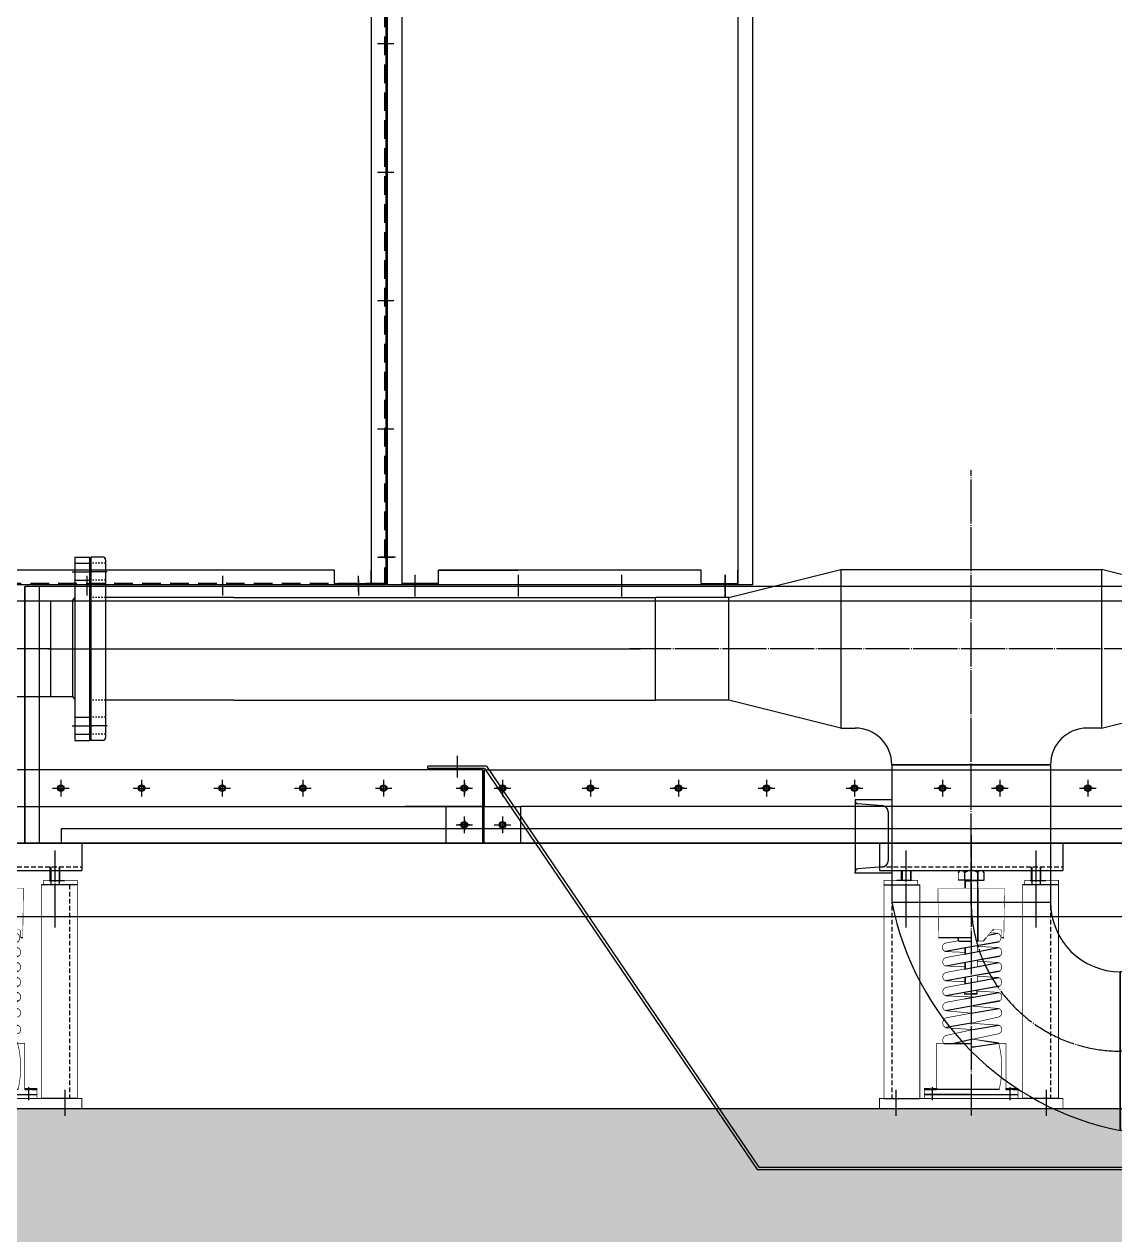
# Model space of a CAD drawing. Header units: millimetres. Extents: x 532 to 24684, y 468 to 17547.
# Drawn here: x 4105 to 5592, y 3509 to 5159 of the extents above; entities that cross this region are included whole.
import ezdxf

# ---------------------------------------------------------------- set-up
doc = ezdxf.new("R2010")
doc.units = ezdxf.units.MM
for name, pattern in [('CENTER', [65, 60, -2, 1, -2]), ('HIDDEN', [9.525, 6.35, -3.175]), ('JIS_02_1.0', [2, 1, -1])]:
    doc.linetypes.add(name, pattern=pattern)
doc.layers.add('CENTER', color=1, linetype='CENTER')
doc.layers.add('숨은선', color=5, linetype='HIDDEN')

# ---------------------------------------------------------------- blocks, each defined once
blk = doc.blocks.new('A$C3CAC534F')
at = {"color": 7}
for p, q in [((420.8, 986.2), (573.2, 1024.4)), ((573.2, 1024.4), (573.2, 808.1)), ((573.2, 1024.4), (928.8, 1024.4)), ((928.8, 1024.4), (928.8, 808.1)), ((1081.2, 986.2), (928.8, 1024.4)), ((420.8, 986.2), (320.8, 986.2)), ((320.8, 846.4), (320.8, 986.2)), ((420.8, 846.4), (420.8, 986.2)), ((1081.2, 986.2), (1181.2, 986.2)), ((1081.2, 846.4), (1081.2, 986.2)), ((1181.2, 846.4), (1181.2, 986.2)), ((420.8, 846.4), (320.8, 846.4)), ((573.2, 808.1), (420.8, 846.4)), ((928.8, 808.1), (1081.2, 846.4)), ((1081.2, 846.4), (1181.2, 846.4)), ((573.2, 808.1), (592.8, 808.1)), ((928.8, 808.1), (909.1, 808.1)), ((642.8, 758.1), (859.1, 758.1)), ((859.1, 758.1), (642.8, 758.1)), ((642.8, 758.1), (642.8, 570.9)), ((859.1, 758.1), (859.1, 570.9)), ((642.8, 710.5), (592.8, 710.5)), ((642.8, 610.5), (592.8, 610.5)), ((642.8, 570.9), (859.1, 570.9)), ((1415.2, 475.9), (954.2, 475.9)), ((1415.2, 475.9), (954.2, 475.9)), ((954.2, 259.6), (954.2, 475.9)), ((954.2, 475.9), (954.2, 259.6)), ((954.2, 259.6), (954.2, 475.9)), ((1565.1, 475.9), (1415.2, 475.9)), ((1565.1, 475.9), (1415.2, 475.9)), ((1565.1, 475.9), (1492, 475.9)), ((1412, 259.6), (954.2, 259.6)), ((1412, 259.6), (979.6, 259.6)), ((1029.6, 259.6), (1029.6, 209.6)), ((1129.6, 259.6), (1129.6, 209.6)), ((1412, 259.6), (1306.6, 259.6)), ((1412, 259.6), (1306.6, 259.6)), ((1565.1, 259.6), (1415.2, 259.6)), ((1565.1, 259.6), (1415.2, 259.6)), ((1565.1, 259.6), (1492, 259.6))]:
    blk.add_line(p, q, dxfattribs=at)
for p, q in [((90, 756.4), (10, 756.4)), ((10, 753.2), (10, 756.4)), ((87.7, 753.2), (10, 753.2)), ((87.7, 753.2), (459.3, 206.4)), ((87.7, 753.2), (459.3, 206.4)), ((90, 756.4), (461.6, 209.6)), ((90, 756.4), (461.6, 209.6)), ((1412, 756.4), (1492, 756.4)), ((1412, 209.6), (1412, 756.4)), ((1415.2, 753.2), (1492, 753.2)), ((1415.2, 206.4), (1415.2, 753.2)), ((1492, 753.2), (1492, 756.4)), ((592.8, 710.5), (592.8, 610.8)), ((592.8, 710.5), (592.8, 708.9)), ((642.8, 710.5), (592.8, 710.5)), ((642.8, 714.5), (642.8, 614.5)), ((630.5, 701.9), (596.5, 704.9)), ((637.8, 694), (637.8, 627.1)), ((592.8, 610.5), (592.8, 612.2)), ((630.5, 619.1), (596.5, 616.2)), ((642.8, 610.5), (592.8, 610.5)), ((642.8, 610.5), (592.8, 610.5)), ((1570.1, 532.7), (1587.1, 532.7)), ((1587.1, 202.7), (1587.1, 532.7)), ((1565.1, 207.7), (1565.1, 527.7)), ((1029.6, 259.6), (1129.6, 259.6)), ((1029.6, 259.6), (1029.6, 209.6)), ((1046.2, 254.6), (1113, 254.6)), ((1129.6, 259.6), (1129.6, 209.6)), ((1129.6, 259.6), (1129.6, 209.6)), ((1038.2, 247.3), (1035.2, 213.2)), ((1121, 247.3), (1123.9, 213.2)), ((459.3, 206.4), (1415.2, 206.4)), ((459.3, 206.4), (1415.2, 206.4)), ((461.6, 209.6), (1412, 209.6)), ((461.6, 209.6), (1412, 209.6)), ((1029.6, 209.6), (1129.3, 209.6)), ((1029.6, 209.6), (1031.2, 209.6)), ((1129.6, 209.6), (1127.9, 209.6)), ((1570.1, 202.7), (1587.1, 202.7))]:
    blk.add_line(p, q)
at = {"linetype": 'JIS_02_1.0', "ltscale": 2}
for p, q in [((1565.1, 524.2), (1587.1, 524.2)), ((1565.1, 501.2), (1587.1, 501.2)), ((1565.1, 475.9), (1587.1, 475.9)), ((1565.1, 259.6), (1587.1, 259.6)), ((1565.1, 234.2), (1587.1, 234.2)), ((1565.1, 211.2), (1587.1, 211.2))]:
    blk.add_line(p, q, dxfattribs=at)
at = {"color": 7}
for centre, radius, start, end in [((592.8, 758.1), 50, 0, 90), ((909.1, 758.1), 50, 90, 180), ((1029.7, 646.5), 394.2, 191.0469, 258.9531), ((954.2, 570.9), 95, 180, 270)]:
    blk.add_arc(centre, radius, start, end, dxfattribs=at)
for centre, radius, start, end in [((596.8, 708.9), 4, 180, 265), ((629.8, 694), 8, 0, 85), ((596.8, 612.2), 4, 95, 180), ((629.8, 627.1), 8, 275, 0), ((1570.1, 527.7), 5, 90, 180), ((1046.2, 246.6), 8, 90, 175), ((1113, 246.6), 8, 5, 90), ((1031.2, 213.6), 4, 270, 355), ((1127.9, 213.6), 4, 185, 270), ((1570.1, 207.7), 5, 180, 270)]:
    blk.add_arc(centre, radius, start, end)
at = {"layer": 'CENTER'}
for p, q in [((751, 566.9), (751, 1159.6)), ((1252.1, 916.3), (285, 916.3)), ((50, 770.5), (50, 741.7)), ((50, 769.6), (50, 740.9)), ((1452, 769.6), (1452, 740.9)), ((1452, 768.5), (1452, 739.7)), ((1412, 367.7), (954.2, 367.7)), ((1412, 367.7), (954.2, 367.7)), ((1409.4, 367.7), (1597.1, 367.7)), ((1409.4, 367.7), (1597.1, 367.7))]:
    blk.add_line(p, q, dxfattribs=at)
at = {"layer": 'CENTER', "ltscale": 2}
for p, q in [((1563.1, 512.7), (1589.1, 512.7)), ((1563.1, 222.7), (1589.1, 222.7))]:
    blk.add_line(p, q, dxfattribs=at)
at = {"layer": 'CENTER'}
blk.add_arc((954.2, 570.9), 203.2, 180, 270, dxfattribs=at)
blk = doc.blocks.new('A$C157A7B7D')
for p, q in [((2580, 350), (0, 350)), ((0, 0), (0, 350)), ((0, 350), (0, 0)), ((0, 0), (0, 350)), ((0, 350), (0, 0)), ((20, 0), (20, 350)), ((2560.1, 0), (2560.1, 350)), ((2580, 0), (2580, 350)), ((2580, 350), (2580, 0)), ((2560.1, 330), (20, 330)), ((49.9, 20), (2530.1, 20)), ((49.9, 0), (49.9, 20)), ((2530.1, 0), (2530.1, 20)), ((0, 0), (2580, 0))]:
    blk.add_line(p, q)
for centre in [(49, 75), (49, 75), (159, 75), (159, 75), (269, 75), (269, 75), (379, 75), (379, 75), (489, 75), (489, 75), (599, 75), (599, 75), (651, 75), (651, 75), (771, 75), (771, 75), (891, 75), (891, 75), (1011, 75), (1011, 75), (1131, 75), (1131, 75), (1251, 75), (1251, 75), (1329, 75), (1329, 75), (1449, 75), (1449, 75), (1569, 75), (1569, 75), (1689, 75), (1689, 75), (1809, 75), (1809, 75), (1929, 75), (1929, 75), (1981, 75), (1981, 75), (2091, 75), (2091, 75), (2201, 75), (2201, 75), (2311, 75), (2311, 75), (2421, 75), (2421, 75), (2531, 75), (2531, 75), (599, 25), (599, 25), (651, 25), (651, 25), (1929, 25), (1929, 25), (1981, 25), (1981, 25)]:
    blk.add_circle(centre, 4.5)
at = {"layer": 'CENTER'}
for p, q in [((84.5, 364.5), (84.5, 343.2)), ((269.5, 364.5), (269.5, 343.2)), ((454.5, 364.5), (454.5, 343.2)), ((531.5, 364.5), (531.5, 343.2)), ((672.5, 364.5), (672.5, 343.2)), ((813.5, 364.5), (813.5, 343.2)), ((954.5, 364.5), (954.5, 343.2)), ((1625.5, 364.5), (1625.5, 343.2)), ((1766.5, 364.5), (1766.5, 343.2)), ((1907.5, 364.5), (1907.5, 343.2)), ((2048.5, 364.5), (2048.5, 343.2)), ((2125.5, 364.5), (2125.5, 343.2)), ((2310.5, 364.5), (2310.5, 343.2)), ((2495.5, 364.5), (2495.5, 343.2)), ((49, 86.2), (49, 63.7)), ((49, 86.2), (49, 63.7)), ((49, 86.2), (49, 63.7)), ((159, 86.2), (159, 63.7)), ((159, 86.2), (159, 63.7)), ((159, 86.2), (159, 63.7)), ((269, 86.2), (269, 63.7)), ((269, 86.2), (269, 63.7)), ((269, 86.2), (269, 63.7)), ((379, 86.2), (379, 63.7)), ((379, 86.2), (379, 63.7)), ((379, 86.2), (379, 63.7)), ((489, 86.2), (489, 63.7)), ((489, 86.2), (489, 63.7)), ((489, 86.2), (489, 63.7)), ((599, 86.2), (599, 63.7)), ((599, 86.2), (599, 63.7)), ((599, 86.2), (599, 63.7)), ((651, 86.2), (651, 63.7)), ((651, 86.2), (651, 63.7)), ((651, 86.2), (651, 63.7)), ((771, 86.2), (771, 63.7)), ((771, 86.2), (771, 63.7)), ((771, 86.2), (771, 63.7)), ((891, 86.2), (891, 63.7)), ((891, 86.2), (891, 63.7)), ((891, 86.2), (891, 63.7)), ((1011, 86.2), (1011, 63.7)), ((1011, 86.2), (1011, 63.7)), ((1011, 86.2), (1011, 63.7)), ((1131, 86.2), (1131, 63.7)), ((1131, 86.2), (1131, 63.7)), ((1131, 86.2), (1131, 63.7)), ((1251, 86.2), (1251, 63.7)), ((1251, 86.2), (1251, 63.7)), ((1251, 86.2), (1251, 63.7)), ((1329, 86.2), (1329, 63.7)), ((1329, 86.2), (1329, 63.7)), ((1329, 86.2), (1329, 63.7)), ((1449, 86.2), (1449, 63.7)), ((1449, 86.2), (1449, 63.7)), ((1449, 86.2), (1449, 63.7)), ((1569, 86.2), (1569, 63.7)), ((1569, 86.2), (1569, 63.7)), ((1569, 86.2), (1569, 63.7)), ((1689, 86.2), (1689, 63.7)), ((1689, 86.2), (1689, 63.7)), ((1689, 86.2), (1689, 63.7)), ((1809, 86.2), (1809, 63.7)), ((1809, 86.2), (1809, 63.7)), ((1809, 86.2), (1809, 63.7)), ((1929, 86.2), (1929, 63.7)), ((1929, 86.2), (1929, 63.7)), ((1929, 86.2), (1929, 63.7)), ((1981, 86.2), (1981, 63.7)), ((1981, 86.2), (1981, 63.7)), ((1981, 86.2), (1981, 63.7)), ((2091, 86.2), (2091, 63.7)), ((2091, 86.2), (2091, 63.7)), ((2091, 86.2), (2091, 63.7)), ((2201, 86.2), (2201, 63.7)), ((2201, 86.2), (2201, 63.7)), ((2201, 86.2), (2201, 63.7)), ((2311, 86.2), (2311, 63.7)), ((2311, 86.2), (2311, 63.7)), ((2311, 86.2), (2311, 63.7)), ((2421, 86.2), (2421, 63.7)), ((2421, 86.2), (2421, 63.7)), ((2421, 86.2), (2421, 63.7)), ((2531, 86.2), (2531, 63.7)), ((2531, 86.2), (2531, 63.7)), ((2531, 86.2), (2531, 63.7)), ((37.7, 75), (60.2, 75)), ((37.7, 75), (60.2, 75)), ((147.7, 75), (170.2, 75)), ((147.7, 75), (170.2, 75)), ((257.7, 75), (280.2, 75)), ((257.7, 75), (280.2, 75)), ((367.7, 75), (390.2, 75)), ((367.7, 75), (390.2, 75)), ((477.7, 75), (500.2, 75)), ((477.7, 75), (500.2, 75)), ((481.5, 75), (496.5, 75)), ((481.5, 75), (496.5, 75)), ((489, 82.5), (489, 67.5)), ((489, 82.5), (489, 67.5)), ((489, 82.5), (489, 67.5)), ((587.7, 75), (610.2, 75)), ((587.7, 75), (610.2, 75)), ((591.5, 75), (606.5, 75)), ((591.5, 75), (606.5, 75)), ((599, 82.5), (599, 67.5)), ((599, 82.5), (599, 67.5)), ((599, 82.5), (599, 67.5)), ((639.7, 75), (662.2, 75)), ((639.7, 75), (662.2, 75)), ((643.5, 75), (658.5, 75)), ((643.5, 75), (658.5, 75)), ((651, 82.5), (651, 67.5)), ((651, 82.5), (651, 67.5)), ((651, 82.5), (651, 67.5)), ((759.7, 75), (782.2, 75)), ((759.7, 75), (782.2, 75)), ((763.5, 75), (778.5, 75)), ((763.5, 75), (778.5, 75)), ((771, 82.5), (771, 67.5)), ((771, 82.5), (771, 67.5)), ((771, 82.5), (771, 67.5)), ((879.7, 75), (902.2, 75)), ((879.7, 75), (902.2, 75)), ((883.5, 75), (898.5, 75)), ((883.5, 75), (898.5, 75)), ((891, 82.5), (891, 67.5)), ((891, 82.5), (891, 67.5)), ((891, 82.5), (891, 67.5)), ((999.7, 75), (1022.2, 75)), ((999.7, 75), (1022.2, 75)), ((1003.5, 75), (1018.5, 75)), ((1003.5, 75), (1018.5, 75)), ((1011, 82.5), (1011, 67.5)), ((1011, 82.5), (1011, 67.5)), ((1011, 82.5), (1011, 67.5)), ((1119.7, 75), (1142.2, 75)), ((1119.7, 75), (1142.2, 75)), ((1123.5, 75), (1138.5, 75)), ((1123.5, 75), (1138.5, 75)), ((1131, 82.5), (1131, 67.5)), ((1131, 82.5), (1131, 67.5)), ((1131, 82.5), (1131, 67.5)), ((1239.7, 75), (1262.2, 75)), ((1239.7, 75), (1262.2, 75)), ((1243.5, 75), (1258.5, 75)), ((1243.5, 75), (1258.5, 75)), ((1251, 82.5), (1251, 67.5)), ((1251, 82.5), (1251, 67.5)), ((1251, 82.5), (1251, 67.5)), ((1317.7, 75), (1340.2, 75)), ((1317.7, 75), (1340.2, 75)), ((1321.5, 75), (1336.5, 75)), ((1321.5, 75), (1336.5, 75)), ((1329, 82.5), (1329, 67.5)), ((1329, 82.5), (1329, 67.5)), ((1329, 82.5), (1329, 67.5)), ((1437.7, 75), (1460.2, 75)), ((1437.7, 75), (1460.2, 75)), ((1441.5, 75), (1456.5, 75)), ((1441.5, 75), (1456.5, 75)), ((1449, 82.5), (1449, 67.5)), ((1449, 82.5), (1449, 67.5)), ((1449, 82.5), (1449, 67.5)), ((1557.7, 75), (1580.2, 75)), ((1557.7, 75), (1580.2, 75)), ((1561.5, 75), (1576.5, 75)), ((1561.5, 75), (1576.5, 75)), ((1569, 82.5), (1569, 67.5)), ((1569, 82.5), (1569, 67.5)), ((1569, 82.5), (1569, 67.5)), ((1677.7, 75), (1700.2, 75)), ((1677.7, 75), (1700.2, 75)), ((1681.5, 75), (1696.5, 75)), ((1681.5, 75), (1696.5, 75)), ((1689, 82.5), (1689, 67.5)), ((1689, 82.5), (1689, 67.5)), ((1689, 82.5), (1689, 67.5)), ((1797.7, 75), (1820.2, 75)), ((1797.7, 75), (1820.2, 75)), ((1801.5, 75), (1816.5, 75)), ((1801.5, 75), (1816.5, 75)), ((1809, 82.5), (1809, 67.5)), ((1809, 82.5), (1809, 67.5)), ((1809, 82.5), (1809, 67.5)), ((1917.7, 75), (1940.2, 75)), ((1917.7, 75), (1940.2, 75)), ((1921.5, 75), (1936.5, 75)), ((1921.5, 75), (1936.5, 75)), ((1929, 82.5), (1929, 67.5)), ((1929, 82.5), (1929, 67.5)), ((1929, 82.5), (1929, 67.5)), ((1969.7, 75), (1992.2, 75)), ((1969.7, 75), (1992.2, 75)), ((1973.5, 75), (1988.5, 75)), ((1973.5, 75), (1988.5, 75)), ((1981, 82.5), (1981, 67.5)), ((1981, 82.5), (1981, 67.5)), ((1981, 82.5), (1981, 67.5)), ((2102.3, 75), (2079.8, 75)), ((2102.3, 75), (2079.8, 75)), ((2098.5, 75), (2083.5, 75)), ((2098.5, 75), (2083.5, 75)), ((2091, 82.5), (2091, 67.5)), ((2091, 82.5), (2091, 67.5)), ((2091, 82.5), (2091, 67.5)), ((2212.3, 75), (2189.8, 75)), ((2212.3, 75), (2189.8, 75)), ((2322.3, 75), (2299.8, 75)), ((2322.3, 75), (2299.8, 75)), ((2432.3, 75), (2409.8, 75)), ((2432.3, 75), (2409.8, 75)), ((2542.3, 75), (2519.8, 75)), ((2542.3, 75), (2519.8, 75)), ((599, 36.2), (599, 13.7)), ((599, 36.2), (599, 13.7)), ((599, 36.2), (599, 13.7)), ((651, 36.2), (651, 13.7)), ((651, 36.2), (651, 13.7)), ((651, 36.2), (651, 13.7)), ((1929, 36.2), (1929, 13.7)), ((1929, 36.2), (1929, 13.7)), ((1929, 36.2), (1929, 13.7)), ((1981, 36.2), (1981, 13.7)), ((1981, 36.2), (1981, 13.7)), ((1981, 36.2), (1981, 13.7)), ((587.7, 25), (610.2, 25)), ((587.7, 25), (610.2, 25)), ((591.5, 25), (606.5, 25)), ((591.5, 25), (606.5, 25)), ((599, 32.5), (599, 17.5)), ((599, 32.5), (599, 17.5)), ((599, 32.5), (599, 17.5)), ((639.7, 25), (662.2, 25)), ((639.7, 25), (662.2, 25)), ((643.5, 25), (658.5, 25)), ((643.5, 25), (658.5, 25)), ((651, 32.5), (651, 17.5)), ((651, 32.5), (651, 17.5)), ((651, 32.5), (651, 17.5)), ((1917.7, 25), (1940.2, 25)), ((1917.7, 25), (1940.2, 25)), ((1921.5, 25), (1936.5, 25)), ((1921.5, 25), (1936.5, 25)), ((1929, 32.5), (1929, 17.5)), ((1929, 32.5), (1929, 17.5)), ((1929, 32.5), (1929, 17.5)), ((1969.7, 25), (1992.2, 25)), ((1969.7, 25), (1992.2, 25)), ((1973.5, 25), (1988.5, 25)), ((1973.5, 25), (1988.5, 25)), ((1981, 32.5), (1981, 17.5)), ((1981, 32.5), (1981, 17.5)), ((1981, 32.5), (1981, 17.5))]:
    blk.add_line(p, q, dxfattribs=at)
blk = doc.blocks.new('A$C60EB7EAD')
for p, q in [((990.7, 2362.4), (990.7, 14.4)), ((990.7, 2362.4), (990.7, 14.4)), ((1010.7, 2362.4), (1010.7, 14.4)), ((1010.7, 2362.4), (1010.7, 14.4)), ((940.7, 34.4), (74.7, 34.4)), ((940.7, 34.4), (74.7, 34.4)), ((940.7, 16.4), (940.7, 34.4)), ((940.7, 16.4), (940.7, 34.4)), ((990.7, 34.4), (990.7, 34.4)), ((990.7, 16.4), (990.7, 34.4)), ((990.7, 34.4), (990.7, 34.4)), ((990.7, 16.4), (990.7, 34.4)), ((1010.7, 14.4), (10.7, 14.4)), ((1010.7, 14.4), (10.7, 14.4)), ((940.7, 16.4), (990.7, 16.4)), ((940.7, 16.4), (990.7, 16.4))]:
    blk.add_line(p, q)
at = {"layer": 'CENTER'}
for p, q in [((999.5, 752.4), (1021.4, 752.4)), ((999.5, 577.4), (1021.4, 577.4)), ((999.5, 402.4), (1021.4, 402.4)), ((999.5, 227.4), (1021.4, 227.4)), ((999.5, 52.4), (1021.4, 52.4)), ((603.2, 21.3), (603.2, 0)), ((788.2, 21.3), (788.2, 0)), ((973.2, 21.3), (973.2, 0))]:
    blk.add_line(p, q, dxfattribs=at)
at = {"layer": '숨은선', "ltscale": 4}
for p, q in [((1008.7, 2362.4), (1008.7, 14.4)), ((1008.7, 2362.4), (1008.7, 14.4)), ((1008.7, 16.4), (12.7, 16.4)), ((1008.7, 16.4), (12.7, 16.4))]:
    blk.add_line(p, q, dxfattribs=at)
blk = doc.blocks.new('A$C430F4A2D')
at = {"color": 7}
for p, q in [((2082, 100), (1042, 100)), ((2084, 100), (3412, 100)), ((2134, 0), (3362, 0))]:
    blk.add_line(p, q, dxfattribs=at)
for p, q in [((2082, 100), (1042, 100)), ((2082, 0), (2082, 100)), ((2082, 100), (2082, 50)), ((2084, 100), (2084, 50)), ((2084, 0), (2084, 100)), ((2084, 100), (2084, 50)), ((2084, 0), (2084, 100)), ((2084, 100), (2084, 50)), ((1042, 50), (2082, 50)), ((2082, 50), (1976.2, 50)), ((2082, 50), (2032, 50)), ((2032, 0), (2032, 50)), ((2084, 50), (2134, 50)), ((2084, 50), (2134, 50)), ((3412, 50), (2134, 50)), ((2134, 0), (2134, 50)), ((2134, 0), (2134, 50)), ((2082, 0), (2032, 0)), ((2084, 0), (2134, 0)), ((2084, 0), (2134, 0))]:
    blk.add_line(p, q)
for centre in [(1507, 75), (1507, 75), (1617, 75), (1617, 75), (1727, 75), (1727, 75), (1837, 75), (1837, 75), (1947, 75), (1947, 75), (2057, 75), (2057, 75), (2057, 75), (2109, 75), (2109, 75), (2109, 75), (2109, 75), (2109, 75), (2109, 75), (2229, 75), (2229, 75), (2229, 75), (2229, 75), (2229, 75), (2229, 75), (2349, 75), (2349, 75), (2349, 75), (2349, 75), (2349, 75), (2349, 75), (2469, 75), (2469, 75), (2469, 75), (2469, 75), (2469, 75), (2469, 75), (2589, 75), (2589, 75), (2589, 75), (2589, 75), (2589, 75), (2589, 75), (2709, 75), (2709, 75), (2709, 75), (2709, 75), (2709, 75), (2709, 75), (2787, 75), (2787, 75), (2787, 75), (2787, 75), (2787, 75), (2787, 75), (2907, 75), (2907, 75), (2907, 75), (2907, 75), (2907, 75), (2907, 75), (2057, 25), (2057, 25), (2057, 25), (2057, 25), (2109, 25), (2109, 25), (2109, 25), (2109, 25), (2109, 25), (2109, 25), (2109, 25), (2109, 25)]:
    blk.add_circle(centre, 3)
at = {"layer": 'CENTER'}
for p, q in [((1499.5, 75), (1514.5, 75)), ((1499.5, 75), (1514.5, 75)), ((1507, 82.5), (1507, 67.5)), ((1507, 82.5), (1507, 67.5)), ((1507, 82.5), (1507, 67.5)), ((1609.5, 75), (1624.5, 75)), ((1609.5, 75), (1624.5, 75)), ((1617, 82.5), (1617, 67.5)), ((1617, 82.5), (1617, 67.5)), ((1617, 82.5), (1617, 67.5)), ((1719.5, 75), (1734.5, 75)), ((1719.5, 75), (1734.5, 75)), ((1727, 82.5), (1727, 67.5)), ((1727, 82.5), (1727, 67.5)), ((1727, 82.5), (1727, 67.5)), ((1829.5, 75), (1844.5, 75)), ((1829.5, 75), (1844.5, 75)), ((1837, 82.5), (1837, 67.5)), ((1837, 82.5), (1837, 67.5)), ((1837, 82.5), (1837, 67.5)), ((1939.5, 75), (1954.5, 75)), ((1939.5, 75), (1954.5, 75)), ((1947, 82.5), (1947, 67.5)), ((1947, 82.5), (1947, 67.5)), ((1947, 82.5), (1947, 67.5)), ((2064.5, 75), (2049.5, 75)), ((2049.5, 75), (2064.5, 75)), ((2049.5, 75), (2064.5, 75)), ((2057, 82.5), (2057, 67.5)), ((2057, 82.5), (2057, 67.5)), ((2057, 82.5), (2057, 67.5)), ((2101.5, 75), (2116.5, 75)), ((2116.5, 75), (2101.5, 75)), ((2116.5, 75), (2101.5, 75)), ((2101.5, 75), (2116.5, 75)), ((2116.5, 75), (2101.5, 75)), ((2116.5, 75), (2101.5, 75)), ((2109, 82.5), (2109, 67.5)), ((2109, 82.5), (2109, 67.5)), ((2109, 82.5), (2109, 67.5)), ((2109, 82.5), (2109, 67.5)), ((2109, 82.5), (2109, 67.5)), ((2109, 82.5), (2109, 67.5)), ((2221.5, 75), (2236.5, 75)), ((2236.5, 75), (2221.5, 75)), ((2236.5, 75), (2221.5, 75)), ((2221.5, 75), (2236.5, 75)), ((2236.5, 75), (2221.5, 75)), ((2236.5, 75), (2221.5, 75)), ((2229, 82.5), (2229, 67.5)), ((2229, 82.5), (2229, 67.5)), ((2229, 82.5), (2229, 67.5)), ((2229, 82.5), (2229, 67.5)), ((2229, 82.5), (2229, 67.5)), ((2229, 82.5), (2229, 67.5)), ((2341.5, 75), (2356.5, 75)), ((2356.5, 75), (2341.5, 75)), ((2356.5, 75), (2341.5, 75)), ((2341.5, 75), (2356.5, 75)), ((2356.5, 75), (2341.5, 75)), ((2356.5, 75), (2341.5, 75)), ((2349, 82.5), (2349, 67.5)), ((2349, 82.5), (2349, 67.5)), ((2349, 82.5), (2349, 67.5)), ((2349, 82.5), (2349, 67.5)), ((2349, 82.5), (2349, 67.5)), ((2349, 82.5), (2349, 67.5)), ((2461.5, 75), (2476.5, 75)), ((2476.5, 75), (2461.5, 75)), ((2476.5, 75), (2461.5, 75)), ((2461.5, 75), (2476.5, 75)), ((2476.5, 75), (2461.5, 75)), ((2476.5, 75), (2461.5, 75)), ((2469, 82.5), (2469, 67.5)), ((2469, 82.5), (2469, 67.5)), ((2469, 82.5), (2469, 67.5)), ((2469, 82.5), (2469, 67.5)), ((2469, 82.5), (2469, 67.5)), ((2469, 82.5), (2469, 67.5)), ((2581.5, 75), (2596.5, 75)), ((2596.5, 75), (2581.5, 75)), ((2596.5, 75), (2581.5, 75)), ((2581.5, 75), (2596.5, 75)), ((2596.5, 75), (2581.5, 75)), ((2596.5, 75), (2581.5, 75)), ((2589, 82.5), (2589, 67.5)), ((2589, 82.5), (2589, 67.5)), ((2589, 82.5), (2589, 67.5)), ((2589, 82.5), (2589, 67.5)), ((2589, 82.5), (2589, 67.5)), ((2589, 82.5), (2589, 67.5)), ((2701.5, 75), (2716.5, 75)), ((2716.5, 75), (2701.5, 75)), ((2716.5, 75), (2701.5, 75)), ((2701.5, 75), (2716.5, 75)), ((2716.5, 75), (2701.5, 75)), ((2716.5, 75), (2701.5, 75)), ((2709, 82.5), (2709, 67.5)), ((2709, 82.5), (2709, 67.5)), ((2709, 82.5), (2709, 67.5)), ((2709, 82.5), (2709, 67.5)), ((2709, 82.5), (2709, 67.5)), ((2709, 82.5), (2709, 67.5)), ((2794.5, 75), (2779.5, 75)), ((2779.5, 75), (2794.5, 75)), ((2779.5, 75), (2794.5, 75)), ((2794.5, 75), (2779.5, 75)), ((2779.5, 75), (2794.5, 75)), ((2779.5, 75), (2794.5, 75)), ((2787, 82.5), (2787, 67.5)), ((2787, 82.5), (2787, 67.5)), ((2787, 82.5), (2787, 67.5)), ((2787, 82.5), (2787, 67.5)), ((2787, 82.5), (2787, 67.5)), ((2787, 82.5), (2787, 67.5)), ((2914.5, 75), (2899.5, 75)), ((2899.5, 75), (2914.5, 75)), ((2899.5, 75), (2914.5, 75)), ((2914.5, 75), (2899.5, 75)), ((2899.5, 75), (2914.5, 75)), ((2899.5, 75), (2914.5, 75)), ((2907, 82.5), (2907, 67.5)), ((2907, 82.5), (2907, 67.5)), ((2907, 82.5), (2907, 67.5)), ((2907, 82.5), (2907, 67.5)), ((2907, 82.5), (2907, 67.5)), ((2907, 82.5), (2907, 67.5)), ((2064.5, 25), (2049.5, 25)), ((2064.5, 25), (2049.5, 25)), ((2064.5, 25), (2049.5, 25)), ((2064.5, 25), (2049.5, 25)), ((2057, 32.5), (2057, 17.5)), ((2057, 32.5), (2057, 17.5)), ((2057, 32.5), (2057, 17.5)), ((2057, 32.5), (2057, 17.5)), ((2101.5, 25), (2116.5, 25)), ((2101.5, 25), (2116.5, 25)), ((2101.5, 25), (2116.5, 25)), ((2101.5, 25), (2116.5, 25)), ((2101.5, 25), (2116.5, 25)), ((2101.5, 25), (2116.5, 25)), ((2101.5, 25), (2116.5, 25)), ((2101.5, 25), (2116.5, 25)), ((2109, 32.5), (2109, 17.5)), ((2109, 32.5), (2109, 17.5)), ((2109, 32.5), (2109, 17.5)), ((2109, 32.5), (2109, 17.5)), ((2109, 32.5), (2109, 17.5)), ((2109, 32.5), (2109, 17.5)), ((2109, 32.5), (2109, 17.5)), ((2109, 32.5), (2109, 17.5))]:
    blk.add_line(p, q, dxfattribs=at)
blk = doc.blocks.new('A$C0DDE5AD8')
for p, q in [((13.2, 2364), (13.2, 16)), ((33.2, 2364), (33.2, 16)), ((491.2, 2364), (491.2, 16)), ((491.2, 2364), (491.2, 16)), ((511.2, 2364), (511.2, 16)), ((511.2, 2364), (511.2, 16)), ((441.2, 36), (83.2, 36)), ((441.2, 36), (83.2, 36)), ((83.2, 36), (191.2, 36)), ((83.2, 18), (83.2, 36)), ((83.2, 36), (191.2, 36)), ((83.2, 18), (83.2, 36)), ((441.2, 18), (441.2, 36)), ((441.2, 18), (441.2, 36)), ((491.2, 36), (491.2, 36)), ((491.2, 18), (491.2, 36)), ((491.2, 36), (491.2, 36)), ((491.2, 18), (491.2, 36)), ((83.2, 18), (33.2, 18)), ((441.2, 18), (491.2, 18)), ((441.2, 18), (491.2, 18)), ((511.2, 16), (13.2, 16)), ((511.2, 16), (13.2, 16))]:
    blk.add_line(p, q)
at = {"layer": 'CENTER'}
for p, q in [((0, 754), (21.9, 754)), ((0, 754), (21.9, 754)), ((0, 579), (21.9, 579)), ((0, 579), (21.9, 579)), ((0, 404), (21.9, 404)), ((0, 404), (21.9, 404)), ((0, 229), (21.9, 229)), ((0, 229), (21.9, 229)), ((24.5, 54), (2.5, 54)), ((50.7, 30), (50.7, 0.4)), ((191.7, 30), (191.7, 0.4)), ((332.7, 30), (332.7, 0.4)), ((473.7, 30), (473.7, 0.4)), ((473.7, 0), (473.7, 29.5)), ((473.7, 0), (473.7, 29.5))]:
    blk.add_line(p, q, dxfattribs=at)
blk = doc.blocks.new('A$C333A0CE8')
at = {"ltscale": 30}
for p, q in [((328, 250), (348, 250)), ((328, 250), (328, 0)), ((348, 250), (348, 0)), ((328, 241.5), (348, 241.5)), ((328, 218.5), (348, 218.5)), ((348, 217.8), (350, 217.8)), ((350, 217.8), (350, 32.2)), ((125, 190.1), (295, 190.1)), ((295, 190.3), (325, 190.3)), ((295, 190.3), (295, 59.7)), ((325, 190.3), (328, 194.4)), ((325, 190.3), (325, 59.7)), ((125, 59.9), (295, 59.9)), ((295, 59.7), (325, 59.7)), ((325, 59.7), (328, 55.6)), ((328, 31.5), (348, 31.5)), ((348, 32.2), (350, 32.2)), ((328, 8.5), (348, 8.5)), ((328, 0), (348, 0))]:
    blk.add_line(p, q, dxfattribs=at)
at = {"color": 1, "linetype": 'CENTER', "ltscale": 100}
for p, q in [((324.3, 230), (351.7, 230)), ((295, 125), (59.9, 125)), ((291.3, 125), (353.7, 125)), ((324.3, 20), (351.7, 20))]:
    blk.add_line(p, q, dxfattribs=at)
blk = doc.blocks.new('A$C017B4473')
for p, q in [((55.1, 196.8), (55.1, 22)), ((194.9, 196.8), (194.9, 22)), ((0, 18), (0, 2)), ((4, 22), (246, 22)), ((250, 18), (250, 2)), ((0, 2), (250, 2))]:
    blk.add_line(p, q)
at = {"linetype": 'JIS_02_1.0', "ltscale": 2}
for p, q in [((8.5, 22), (8.5, 2)), ((31.5, 22), (31.5, 2)), ((55.1, 22), (55.1, 2)), ((194.9, 22), (194.9, 2)), ((218.5, 22), (218.5, 2)), ((241.5, 22), (241.5, 2))]:
    blk.add_line(p, q, dxfattribs=at)
for centre, start, end in [((4, 18), 90, 180), ((246, 18), 0, 90)]:
    blk.add_arc(centre, 4, start, end)
at = {"layer": 'CENTER', "ltscale": 2}
for p, q in [((20, 24), (20, 0)), ((230, 24), (230, 0))]:
    blk.add_line(p, q, dxfattribs=at)
blk = doc.blocks.new('A$C0E7A176C')
for p, q in [((0.5, 371.5), (0.5, 334.3)), ((0.5, 371.5), (250.5, 371.5)), ((250.5, 371.5), (250.5, 334.3)), ((0.5, 334.3), (250.5, 334.3)), ((30.5, 320.8), (30.5, 334.3)), ((30.5, 320.8), (30.5, 334.3)), ((31.2, 334.3), (31.2, 320.8)), ((42.7, 334.3), (42.7, 320.8)), ((43.5, 320.8), (43.5, 334.3)), ((112, 334.3), (138.9, 334.3)), ((116.4, 331.2), (116.4, 321.1)), ((134.6, 331.2), (134.6, 321.1)), ((134.6, 321.1), (134.6, 331.2)), ((143.1, 321.1), (143.1, 331.2)), ((143.1, 321.1), (143.1, 331.2)), ((207.5, 320.8), (207.5, 339.3)), ((207.5, 320.8), (207.5, 334.3)), ((208.2, 339.3), (208.2, 314.8)), ((208.2, 334.3), (208.2, 320.8)), ((219.7, 339.3), (219.7, 314.8)), ((219.7, 334.3), (219.7, 320.8)), ((220.5, 320.8), (220.5, 339.3)), ((220.5, 320.8), (220.5, 334.3)), ((220.5, 320.8), (220.5, 334.3)), ((6.5, 314.8), (55.5, 314.8)), ((45, 320.8), (23.9, 320.8)), ((125.5, 321.1), (107.9, 321.1)), ((117.1, 320), (116.4, 321.1)), ((117.1, 320), (125.5, 320)), ((117.1, 320), (117.1, 310.1)), ((125.5, 321.1), (143.1, 321.1)), ((125.5, 321.1), (143.1, 321.1)), ((133.9, 320), (125.5, 320)), ((133.9, 320), (134.5, 321.1)), ((133.9, 320), (133.9, 310.1)), ((244.5, 314.8), (195.5, 314.8)), ((206, 320.8), (227.1, 320.8)), ((133.9, 310.1), (133.9, 237.5)), ((134.5, 310.1), (134.5, 238)), ((148.9, 246.3), (161.9, 248.7)), ((154.4, 253.3), (156.3, 253.3)), ((80.9, 243.1), (125.5, 243.1)), ((163.8, 237.1), (90.2, 223.8)), ((108.5, 238), (107.1, 243.1)), ((108.5, 238), (125.5, 238)), ((167.2, 243.1), (170.1, 243.1)), ((164.4, 217.4), (90.9, 204.1)), ((116.5, 220.3), (163.1, 229.2)), ((117.1, 228.7), (117.1, 220.4)), ((116.5, 200), (163.1, 208.8)), ((117.1, 208.9), (117.1, 200.1)), ((164.4, 197.1), (90.9, 183.8)), ((116.5, 179.6), (163.1, 188.4)), ((117.1, 189), (117.1, 179.7)), ((164.4, 176.7), (90.9, 163.4)), ((115.9, 166.2), (124.9, 166.2)), ((116.5, 168.1), (116.5, 165.5)), ((116.5, 159.2), (163.1, 168.1)), ((133.9, 166.2), (124.9, 166.2)), ((133.3, 171.1), (133.3, 165.5)), ((164.4, 156.4), (90.9, 143.1)), ((125.5, 139.7), (163.1, 146.1)), ((125.5, 126.1), (91.2, 120.2)), ((128.1, 117.4), (163.1, 123.4)), ((127.7, 104.3), (102, 98.5)), ((127.7, 104.3), (102.6, 98.6)), ((88.1, 98.6), (125.5, 98.6)), ((163.1, 98.5), (125.5, 92.9)), ((125.5, 94), (129.9, 93.7)), ((61.5, 35.6), (78.2, 35.6)), ((78.2, 37.4), (78.2, 35.6)), ((163.6, 35.6), (78.2, 35.6)), ((172.8, 37.4), (172.8, 35.6)), ((189.5, 35.6), (172.8, 35.6)), ((6.5, 23.5), (55.5, 23.5)), ((125.5, 29.1), (61.5, 29.1)), ((61.5, 29.1), (125.5, 29.1)), ((61.5, 29.1), (189.6, 29.1)), ((74.4, 29.1), (61.5, 29.1)), ((176.6, 29.1), (189.5, 29.1)), ((244.5, 23.5), (195.5, 23.5))]:
    blk.add_line(p, q)
at = {"linetype": 'CENTER'}
for p, q in [((214, 319.8), (214, 361.5)), ((214, 324.9), (214, 349.8)), ((72.6, 21.2), (72.6, 38.9)), ((178.4, 21.2), (178.4, 38.9))]:
    blk.add_line(p, q, dxfattribs=at)
at = {"linetype": 'HIDDEN'}
for p, q in [((0.5, 339.3), (250.5, 339.3)), ((17.5, 314.8), (17.5, 23.5)), ((233.5, 314.8), (233.5, 23.5)), ((78.2, 35.6), (61.5, 35.6)), ((172.8, 35.6), (189.5, 35.6))]:
    blk.add_line(p, q, dxfattribs=at)
at = {"color": 0}
for p, q in [((133.9, 309.1), (134.8, 310.1)), ((141.6, 238), (145.8, 242.3))]:
    blk.add_line(p, q, dxfattribs=at)
for points in [[(112, 334.3, 0.898, 0.898, 0.322657), (107.9, 331.2, 0.898, 0.898, 0), (107.9, 321.1, 0.898, 0.898, 0), (116.4, 321.1, 0.562, 0.562, 0), (116.4, 310.1, 0.562, 0.562, 0)], [(134.5, 310.1, 0.562, 0.562, 0), (134.5, 321.1, 0.898, 0.898, 0), (143.1, 321.1, 0.898, 0.898, 0), (143.1, 331.2, 0.898, 0.898, 0.322657), (138.9, 334.3, 0.898, 0.898, -0.322657)]]:
    blk.add_lwpolyline(points, format="xyseb")
for points, const_width in [([(30.5, 320.8), (6.5, 320.8), (6.5, 23.5), (0.5, 23.5), (0.5, 9.5), (250.5, 9.5), (250.5, 23.5), (244.5, 23.5), (244.5, 320.8), (220.5, 320.8)], 1), ([(6.5, 320.8), (30.5, 320.8)], 1), ([(43.5, 320.8), (52.4, 320.8), (52.4, 314.8)], 1), ([(45, 320.8), (52.4, 320.8)], 1), ([(52.4, 320.8), (52.4, 314.8)], 1), ([(195.5, 314.8), (195.5, 23.5), (55.5, 23.5), (55.5, 314.8)], 1), ([(206, 320.8), (198.5, 320.8)], 1), ([(198.5, 320.8), (198.5, 314.8)], 1), ([(207.5, 320.8), (198.5, 320.8), (198.5, 314.8)], 1), ([(244.5, 320.8), (220.5, 320.8)], 1), ([(125.5, 310.1), (80.1, 310.1), (80.9, 243.1), (107.1, 243.1)], 0.68), ([(167.2, 251.6), (167.2, 243.1), (170, 243.1), (170.9, 310.1), (125.5, 310.1)], 0.68), ([(142.5, 238), (154.4, 253.3), (165.5, 253.3)], 0.68), ([(161.9, 248.7), (151.4, 249.4)], 0.898), ([(90.2, 235.3), (108.4, 238.6)], 0.898), ([(142.5, 238), (133.9, 238)], 0.898), ([(133.9, 238), (133.9, 223.6)], 0.73), ([(163.1, 229.2), (134.6, 230.9)], 0.898), ([(90.2, 223.8), (115.9, 222.7)], 0.898), ([(90.9, 215.6), (116.5, 220.3)], 0.898), ([(116.5, 228.5), (116.5, 220.3)], 0.562), ([(90.9, 204.1), (116.5, 203)], 0.898), ([(90.9, 195.3), (116.5, 200)], 0.898), ([(116.5, 208.8), (116.5, 200)], 0.562), ([(163.1, 208.8), (133.9, 210.6)], 0.898), ([(133.9, 211.9), (133.9, 203.3)], 0.73), ([(90.9, 183.8), (116.5, 182.7)], 0.898), ([(116.5, 188.9), (116.5, 179.6)], 0.562), ([(163.1, 188.4), (133.9, 190.2)], 0.898), ([(133.9, 191.6), (133.9, 182.9)], 0.73), ([(90.9, 174.9), (116.5, 179.6)], 0.898), ([(115.9, 166.2), (116.5, 165.5)], 0.73), ([(115.9, 167.9), (115.9, 166.2)], 0.562), ([(116.5, 165.5), (124.9, 165.5)], 0.562), ([(133.3, 165.5), (124.9, 165.5)], 0.562), ([(133.9, 166.2), (133.3, 165.5)], 0.562), ([(163.1, 168.1), (133.9, 169.9)], 0.898), ([(133.9, 171.2), (133.9, 166.2)], 0.73), ([(90.9, 163.4), (128.6, 161.8)], 0.898), ([(90.9, 154.6), (128.6, 161.4)], 0.898), ([(163.1, 146.1), (125.5, 149.6)], 0.898), ([(90.9, 143.1), (126.1, 139.8)], 0.898), ([(90.9, 133.4), (125.5, 139.7)], 0.898), ([(90.9, 119.8), (128.1, 117.4)], 0.898), ([(128.1, 117.4), (90.9, 109.4)], 0.898), ([(125.5, 126.1), (163.1, 123.4)], 0.898), ([(163.1, 98.5), (127.7, 104.3)], 0.898), ([(163.1, 99.5), (127.7, 104.3)], 0.898), ([(88.1, 98.6), (78.2, 98.6), (78.2, 37.4), (61.5, 37.4), (61.5, 29.1)], 0.898), ([(163, 98.6), (172.8, 98.6), (172.8, 37.4), (189.5, 37.4), (189.5, 29.1)], 0.898), ([(61.5, 29.1), (61.5, 23.5)], 0.898), ([(189.5, 29.1), (189.5, 23.5)], 0.898)]:
    blk.add_lwpolyline(points, dxfattribs=dict(const_width=const_width))
for points, const_width in [([(133.3, 231.6), (161.9, 236.4, 0.664207), (161.9, 248.7, 0.63815)], 0.898), ([(133.3, 231.6), (161.9, 236.4, 0.562661), (163.6, 247.7, 0.562661)], 0.898), ([(167.2, 251.6, 0.414214), (165.5, 253.3, 0.414214)], 0.68), ([(90.2, 235.3, 0.725116), (90.2, 223.8, 0.725116)], 0.898), ([(90.9, 215.6, 0.725116), (90.9, 204.1, 0.725116)], 0.898), ([(134.6, 212), (163.1, 216.8, 0.664207), (163.1, 229.2, 0.63815)], 0.898), ([(134.6, 191.7), (163.1, 196.4, 0.664207), (163.1, 208.8, 0.63815)], 0.898), ([(90.9, 195.3, 0.725116), (90.9, 183.8, 0.725116)], 0.898), ([(133.3, 171.1), (163.1, 176.1, 0.664207), (163.1, 188.4)], 0.898), ([(90.9, 174.9, 0.725116), (90.9, 163.4, 0.725116)], 0.898), ([(125.5, 149.5), (163.1, 155.7, 0.664207), (163.1, 168.1, 0.63815)], 0.898), ([(90.9, 154.6, 0.725116), (90.9, 143.1, 0.725116)], 0.898), ([(90.9, 133.4, 0.611938), (90.9, 119.8, 0.611938)], 0.898), ([(125.5, 126.1), (163.1, 134.6, 0.712533), (163.1, 146.1, 0.643566)], 0.898), ([(163.1, 123.4, -0.712533), (163.1, 111.8), (127.7, 104.3)], 0.898), ([(90.9, 109.4, 0.495188), (88.4, 98.2, 0.495188)], 0.898), ([(163.6, 35.6, 0.123757), (163.1, 98.5, 0.60596)], 0.898)]:
    blk.add_lwpolyline(points, format="xyb", dxfattribs=dict(const_width=const_width))
for centre, radius, start, end in [((112.1, 329.8), 4.44, 17.2184, 162.7816), ((125.6, 319.1), 15.2, 90.4828, 127.3884), ((125.4, 319.1), 15.2, 52.6116, 89.5172), ((138.8, 329.8), 4.44, 17.2184, 162.7816)]:
    blk.add_arc(centre, radius, start, end)
at = {"layer": 'CENTER'}
for p, q in [((125.5, 382.3), (125.5, 0.1)), ((37, 256.6), (37, 361.5)), ((214, 256.6), (214, 361.5)), ((23, 0), (23, 35.2)), ((228, 0), (228, 35.2))]:
    blk.add_line(p, q, dxfattribs=at)

msp = doc.modelspace()

# ---------------------------------------------------------------- hatches: boundary and pattern name
h = msp.add_hatch()
h.set_pattern_fill('AR-CONC', color=8, scale=1.28, angle=90)
h.set_pattern_definition([(140, (-17999.39, 4988.06), (20.402, 233.1964), [24.384, -268.224]), (85, (-17999.39, 4988.06), (-244.5528, -45.1116), [19.5072, -214.58]), (190.4514, (-17997.69, 5007.5), (-224.1507, 188.0848), [20.7232, -227.9555]), (136.1842, (-18064.4, 4988.06), (53.8142, 346.9812), [36.576, -402.336]), (186.6356, (-18059.93, 5016.98), (-316.7054, 303.8773), [31.085, -341.9336]), (81.1842, (-18064.4, 4988.06), (-316.7054, 303.8773), [29.2608, -321.8685]), (111, (-18048.15, 5020.57), (130.8995, 194.0664), [24.384, -268.224]), (56, (-18048.15, 5020.57), (-235.7606, 79.1066), [19.5072, -214.5792]), (161.4514, (-18037.25, 5036.75), (-104.8611, 273.173), [20.7232, -227.9551]), (127.5, (-17999.39, 4988.06), (-108.23045, 3.9534), [0, -211.97824, 0, -217.8304, 0, -215.392]), (97.5, (-17999.39, 4988.06), (-128.23114, 85.52917), [0, -124.19584, 0, -207.10144, 0, -82.0928]), (57.5, (-17999.39, 4915.56), (7.3328, 173.55596), [0, -81.28, 0, -253.5936, 0, -336.4992]), (47.5, (-17999.39, 4883.05), (-32.5459, 189.60535), [0, -105.664, 0, -168.4122, 0, -238.9632])])
h.paths.add_polyline_path([(2395.96, 3680.62), (2395.96, 3230.62), (8395.94, 3230.62), (8395.94, 3680.62)])
h = msp.add_hatch()
h.set_pattern_fill('AR-CONC', color=8, scale=1.28, angle=90)
h.set_pattern_definition([(140, (-17999.39, 4988.06), (20.402, 233.1964), [24.384, -268.224]), (85, (-17999.39, 4988.06), (-244.5528, -45.1116), [19.5072, -214.58]), (190.4514, (-17997.69, 5007.5), (-224.1507, 188.0848), [20.7232, -227.9555]), (136.1842, (-18064.4, 4988.06), (53.8142, 346.9812), [36.576, -402.336]), (186.6356, (-18059.93, 5016.98), (-316.7054, 303.8773), [31.085, -341.9336]), (81.1842, (-18064.4, 4988.06), (-316.7054, 303.8773), [29.2608, -321.8685]), (111, (-18048.15, 5020.57), (130.8995, 194.0664), [24.384, -268.224]), (56, (-18048.15, 5020.57), (-235.7606, 79.1066), [19.5072, -214.5792]), (161.4514, (-18037.25, 5036.75), (-104.8611, 273.173), [20.7232, -227.9551]), (127.5, (-17999.39, 4988.06), (-108.23045, 3.9534), [0, -211.97824, 0, -217.8304, 0, -215.392]), (97.5, (-17999.39, 4988.06), (-128.23114, 85.52917), [0, -124.19584, 0, -207.10144, 0, -82.0928]), (57.5, (-17999.39, 4915.56), (7.3328, 173.55596), [0, -81.28, 0, -253.5936, 0, -336.4992]), (47.5, (-17999.39, 4883.05), (-32.5459, 189.60535), [0, -105.664, 0, -168.4122, 0, -238.9632])])
h.paths.add_polyline_path([(2395.96, 3680.62), (2395.96, 3230.62), (8395.94, 3230.62), (8395.94, 3680.62)])

# ---------------------------------------------------------------- linework, layer by layer
at = {"color": 7}
for p, q in [((4390.74, 4377.64), (4965.76, 4377.64)), ((4390.74, 4237.84), (4965.76, 4237.84))]:
    msp.add_line(p, q, dxfattribs=at)
at = {"color": 1}
msp.add_line((4199.65, 4307.74), (4944.99, 4307.7), dxfattribs=at)
at = {"color": 4}
msp.add_lwpolyline([(2595.96, 3942.63), (8195.94, 3942.63), (8195.94, 4042.63), (2595.96, 4042.63)], close=True, dxfattribs=at)
at = {"color": 8}
msp.add_lwpolyline([(2395.96, 3680.62), (2395.96, 3230.62), (8395.94, 3230.62), (8395.94, 3680.62)], close=True, dxfattribs=at)

# ---------------------------------------------------------------- block references
at = {"color": 7}
for name, p in [('A$C333A0CE8', (3845.96, 4182.74)), ('A$C60EB7EAD', (3587.27, 4380.23)), ('A$C0DDE5AD8', (4586.72, 4378.64)), ('A$C3CAC534F', (4644.99, 3391.44)), ('A$C157A7B7D', (4105.96, 4042.63)), ('A$C430F4A2D', (2647.99, 4042.63))]:
    msp.add_blockref(name, p, dxfattribs=at)
at = {"color": 7, "rotation": 270}
msp.add_blockref('A$C017B4473', (4193.96, 4432.74), dxfattribs=at)
for p in [(3932.98, 3671.11), (5270.49, 3671.11)]:
    msp.add_blockref('A$C0E7A176C', p)

doc.saveas('drawing.dxf')
